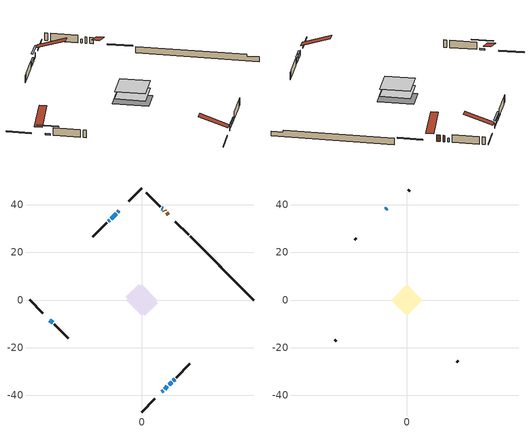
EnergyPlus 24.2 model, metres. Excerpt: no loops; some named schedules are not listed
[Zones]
conditioned space
 floor adiabatic (AdiabaticFloorConstruction): -6.55,0 0,6.55 6.55,0 0,-6.55 z0.79
 floor foundation (Slab1 construction): -6.68,1.29 -1.29,6.68 6.68,-1.29 1.29,-6.68 z-1.34
 wall outside (RimJoist1 construction): 0,-47.02 5.48,-41.54 / -47.02,0 -41.54,-5.48 / 0,47.02 -5.48,41.54 / 19.63,27.38 14.15,32.86 z0.79:1.09
 wall outside (AdiabaticWallConstruction 1): 11.16,35.86 10.39,36.63 / 9.74,37.28 9.37,37.65 z0.79:2.82
 wall outside (AdiabaticWallConstruction): 8.48,-38.54 9,-38.02 / 8.72,38.3 8.44,38.58 z0.79:2.01; -9.56,37.45 -10.12,36.89 / -38.54,-8.48 -37.43,-9.59 z0.79:1.27; -10.78,36.24 -12.83,34.19 / 13.17,-33.84 13.75,-33.27 z0.79:1.65; -13.48,33.53 -14.02,32.99 z0.79:1.58; 9.65,-37.37 10.8,-36.22 z0.79:2.29; 11.46,-35.56 12.52,-34.5 z0.79:2.24
 wall outside (Wall1 construction): 14.41,-32.61 20.23,-26.79 / -36.77,-10.25 -30.95,-16.07 / -14.68,32.34 -20.5,26.51 / 7.78,39.23 1.96,45.06 z0.79:3.23
 wall foundation (FoundationWall1 construction): 20.29,26.73,-1.34 20.29,26.73,0.79 44.34,2.67,0.79 44.34,2.67,0.21 47.02,0,0.21 47.02,0,-1.34
 window (WindowConstruction 5): 8.48,-38.54 8.99,-38.02 z0.79:2.01
 window (WindowConstruction 7): -9.57,37.45 -10.12,36.9 z0.79:1.27
 window (WindowConstruction 8): -38.54,-8.48 -37.43,-9.59 z0.79:1.27
 window (WindowConstruction 6): 8.72,38.3 8.44,38.58 z0.79:2.01
 window (WindowConstruction): -10.78,36.24 -12.83,34.19 z0.79:1.65
 window (WindowConstruction 1): -13.48,33.53 -14.02,32.99 z0.79:1.58
 window (WindowConstruction 2): 9.65,-37.37 10.8,-36.22 z0.79:2.29
 window (WindowConstruction 3): 11.46,-35.56 12.52,-34.5 z0.79:2.24
 window (WindowConstruction 4): 13.17,-33.84 13.75,-33.27 z0.79:1.65
 door (Door): 11.16,35.86 10.39,36.63 z0.79:2.82
 door (Door 1): 9.73,37.28 9.37,37.64 z0.79:2.82
 ceiling adiabatic (AdiabaticFloorConstruction): 0,-6.55 6.55,0 0,6.55 -6.55,0 z0.79
attic - vented
 floor to conditioned space (Floor1 construction Reversed): -6.56,0 0,6.56 6.56,0 0,-6.56 z3.23
 wall outside (AdiabaticWallConstruction): -8.48,38.54 -8.91,38.11 z0.79:2.01
 wall outside (Wall2 construction): 20.89,-26.13 21.53,-25.48 / -30.29,-16.73 -29.64,-17.37 / -21.16,25.86 -21.81,25.21 / 1.3,45.71 0.66,46.36 z0.79:3.23
 window (WindowConstruction 9): -8.48,38.54 -8.91,38.11 z0.79:2.01
 roof outside (Roof1 construction): 7.82,-39.2,3.23 1.43,-32.81,6.24 -0.25,-34.5,6.24 6.14,-40.88,3.23; -39.2,-7.82,3.23 -32.81,-1.43,6.24 -34.5,0.25,6.24 -40.88,-6.14,3.23; -7.82,39.2,3.23 -1.43,32.81,6.24 0.25,34.5,6.24 -6.14,40.88,3.23; 11.82,35.2,3.23 5.43,28.82,6.24 7.11,27.13,6.24 13.5,33.52,3.23
shading: -11.99,35.03 -7.7,39.32 -7.99,39.61 -12.28,35.32 z3.91; -35.56,-11.46 -40.41,-6.61 -40.7,-6.9 -35.85,-11.75 z3.91; -12.97,34.05 -10.64,36.38 -10.93,36.67 -13.26,34.34 z1.85; -14.17,32.85 -13.34,33.67 -13.63,33.97 -14.46,33.14 z1.78; 10.94,-36.08 9.51,-37.51 9.8,-37.8 11.23,-36.37 z2.49; 12.66,-34.36 11.31,-35.7 11.61,-35.99 12.95,-34.65 z2.44; 13.89,-33.13 13.03,-33.99 13.32,-34.28 14.18,-33.42 z1.85
[Building]
Building 1: Terrain=Suburbs
[Site:Location]
Quebec Intl AP_QC: Latitude {deg}=46.8; Longitude {deg}=-71.38; Time Zone {hr}=-5; Elevation {m}=74; Keep Site Location Information=Yes
[Site:GroundTemperature:Shallow]
0.0108218, -2.24938, -2.43038, -1.3578, 2.94801, 7.23376, 10.9493, 13.303, 13.5029, 11.5886, 7.96783, 3.81355
[Site:WaterMainsTemperature]
Calculation Method=Schedule; Temperature Schedule=mains temperature schedule
[Material] Roughness=Rough; Thermal Absorptance=0.9
Name | Thickness {m} | Conductivity {W/m-K} | Density {kg/m3} | Specific Heat {J/kg-K} | Solar Absorptance | Visible Absorptance
asphalt or fiberglass shingles | 0.00635 | 0.162714 | 1121.4 | 1465.45 | 0.4 | 0.4
ceiling loosefill ins | 0.0846667 | 0.0480833 | 16.02 | 1046.75 | 0.7 | 0.7
ceiling stud and cavity | 0.1397 | 0.0911922 | 65.682 | 1177.47 | 0.7 | 0.7
concrete 4.0 in. | 0.1016 | 1.803125 | 2242.8 | 837.4 | 0.7 | 0.7
concrete 8.0 in. | 0.2032 | 1.803125 | 2242.8 | 837.4 | 0.7 | 0.7
door material | 0.04445 | 0.0451087 | 512.64 | 1214.23 | 0.7 | 0.7
door material 1 | 0.04445 | 0.188738 | 512.64 | 1214.23 | 0.7 | 0.7
exterior vertical ins | 0.0268992 | 0.029427 | 32.04 | 1214.23 | 0.7 | 0.7
floor covering | 0.0127 | 0.0433444 | 54.468 | 1339.84 | 0.6 | 0.6
floor rigid ins; wall rigid ins | 0.512978 | 0.029427 | 32.04 | 1214.23 | 0.7 | 0.7
floor stud and cavity | 0.1397 | 1.75129 | 37.0049 | 1207.88 | 0.7 | 0.7
furniture material conditioned space 1 | 0.1524 | 0.115458 | 640.8 | 1214.23 | 0.6 | 0.6
gypsum board | 0.0127 | 0.160291 | 801 | 837.4 | 0.6 | 0.6
gypsum board 1 | 0.0127 | 0.160291 | 801 | 837.4 | 0.7 | 0.7
osb sheathing 0.5 in. | 0.0127 | 0.115458 | 512.64 | 1214.23 | 0.7 | 0.7
osb sheathing 0.75 in. | 0.01905 | 0.115458 | 512.64 | 1214.23 | 0.7 | 0.7
osb sheathing 2.0 in. | 0.0508 | 0.115458 | 512.64 | 1214.23 | 0.7 | 0.7
rim joist rigid ins | 0.051816 | 0.029427 | 32.04 | 1214.23 | 0.7 | 0.7
rim joist stud and cavity | 0.0508 | 0.0477191 | 125.044 | 1163.47 | 0.6 | 0.6
wall stud and cavity | 0.1397 | 0.0739406 | 139.0536 | 1170.24 | 0.7 | 0.7
wall stud and cavity 1 | 0.0889 | 6.1454 | 50.32683 | 1063.81 | 0.6 | 0.6
wall stud and cavity 2 | 0.0889 | 0.380278 | 52.3479 | 1209.89 | 0.7 | 0.7
wall stud and cavity 3 | 0.0889 | 0.391764 | 83.0341 | 1211.67 | 0.7 | 0.7
wood siding | 0.0254 | 0.102417 | 544.68 | 1172.36 | 0.4 | 0.4
wood siding 1 | 0.00254 | 0.102417 | 544.68 | 1172.36 | 0.4 | 0.4
wood siding 2; wood siding 3; wood siding 4 | 0.0254 | 0.102417 | 544.68 | 1172.36 | 0.7 | 0.7
[WindowMaterial:SimpleGlazingSystem]
Name | U-Factor {W/m2-K} | Solar Heat Gain Coefficient
WindowMaterial | 2.96732 | 0.55
WindowMaterial 1 | 2.986628 | 0.52
WindowMaterial 2 | 2.91168 | 0.63
WindowMaterial 3 | 2.91679 | 0.63
WindowMaterial 4 | 2.97698 | 0.54
WindowMaterial 5 | 2.97357 | 0.62
WindowMaterial 6 | 3.04568 | 0.44
WindowMaterial 7 | 3.05704 | 0.41
WindowMaterial 8 | 3.02183 | 0.49
[Construction]
AdiabaticFloorConstruction: floor stud and cavity, floor rigid ins, osb sheathing 0.75 in., floor covering
AdiabaticWallConstruction: wood siding 3, wall rigid ins, wall stud and cavity 2, gypsum board
AdiabaticWallConstruction 1: wood siding 4, wall rigid ins, wall stud and cavity 2, gypsum board
Door: door material
Door 1: door material 1
Floor1 construction Reversed: gypsum board, ceiling stud and cavity, ceiling loosefill ins
FoundationWall1 construction: concrete 8.0 in., gypsum board 1
furniture construction conditioned space 1: furniture material conditioned space 1
PartitionWallConstruction: gypsum board, wall stud and cavity 3, gypsum board
RimJoist1 construction: wood siding 2, rim joist rigid ins, osb sheathing 2.0 in., rim joist stud and cavity
Roof1 construction: asphalt or fiberglass shingles
Slab1 construction: concrete 4.0 in.
Wall1 construction: wood siding, osb sheathing 0.5 in., wall stud and cavity, gypsum board
Wall2 construction: wood siding 1, wall stud and cavity 1
WindowConstruction: WindowMaterial
WindowConstruction 1: WindowMaterial 1
WindowConstruction 2: WindowMaterial 2
WindowConstruction 3: WindowMaterial 3
WindowConstruction 4: WindowMaterial 4
WindowConstruction 5: WindowMaterial 5
WindowConstruction 6: WindowMaterial 6
WindowConstruction 7; WindowConstruction 8: WindowMaterial 7
WindowConstruction 9: WindowMaterial 8
[Zone] Multiplier=1; Part of Total Floor Area=Yes
Name | Volume {m3}
attic - vented | 41.9896
conditioned space | 414.6
[Space]
Name | Zone | Volume {m3}
attic - vented 1 | attic - vented | 41.9896
conditioned space 1 | conditioned space | 414.6
[ZoneInfiltration:EffectiveLeakageArea]
infil attic - vented 1: Zone or Space=attic - vented 1; Schedule=Always On Discrete; Effective Air Leakage Area {cm2}=3173.17; Stack Coefficient=0.000378953; Wind Coefficient=1.31526e-05
[ZoneMixing]
whole house fan mix: Zone or Space=attic - vented; Schedule=Always On Continuous; Design Flow Rate Calculation Method=Flow/Zone; Design Flow Rate {m3/s}=0; Source Zone or Space=conditioned space
[SurfaceProperty:ExposedFoundationPerimeter]
Slab1: Exposed Perimeter Calculation Method=TotalExposedPerimeter; Total Exposed Perimeter {m}=37.796
[InternalMass] Zone or ZoneList=conditioned space; Space or SpaceList=conditioned space 1
Name | Construction | Surface Area {m2}
furniture mass conditioned space 1 | furniture construction conditioned space 1 | 68.736
partition wall mass | PartitionWallConstruction | 171.84
[Lights]
interior lighting: Zone or ZoneList or Space or SpaceList=conditioned space 1; Schedule=interior lighting schedule; Design Level Calculation Method=LightingLevel; Lighting Level {W}=343.2; Return Air Fraction=0; Fraction Radiant=0.6; Fraction Visible=0.2; Fraction Replaceable=1
[People]
occupants: Zone or ZoneList or Space or SpaceList=conditioned space 1; Number of People Schedule=occupants schedule; Number of People Calculation Method=People; Number of People=3; Fraction Radiant=0.314171; Sensible Heat Fraction=0.56303; Activity Level Schedule=occupants activity schedule; Carbon Dioxide Generation Rate {m3/s-W}=0; Enable ASHRAE 55 Comfort Warnings=No; Mean Radiant Temperature Calculation Type=EnclosureAveraged
[ElectricEquipment] Zone or ZoneList or Space or SpaceList=conditioned space 1; Design Level Calculation Method=EquipmentLevel
Name | Schedule | Design Level {W} | Fraction Latent | Fraction Radiant | Fraction Lost
clothes dryer | clothes dryer schedule | 140.772 | 0.015 | 0.081 | 0.85
clothes washer | clothes washer schedule | 32.1985 | 0.03 | 0.162 | 0.7
cooking range | cooking range schedule | 215.147 | 0.08 | 0.432 | 0.2
dishwasher | dishwasher schedule | 66.8632 | 0.3 | 0.18 | 0.4
fridge | fridge schedule | 72.9452 | 0 | 0.6 | 0
mech vent house fan | mech vent house fan schedule | 14.1667 | 0 | 0 | 1
mech vent house fan cfis | mech vent house fan cfis schedule | 0 | 0 | 0 | 0
mech vent range fan 0 | mech vent range fan 0 schedule | 57 | 0 | 0 | 1
misc plug loads | misc plug loads schedule | 494.7 | 0.045 | 0.513 | 0.1
whole house fan | Always On Discrete | 0 | 0 | 0 | 1
[OtherEquipment] Zone or ZoneList or Space or SpaceList=conditioned space 1; Design Level Calculation Method=EquipmentLevel
Name | Fuel Type | Schedule | Design Level {W} | Fraction Latent | Fraction Radiant | Fraction Lost
clothes dryer 1 | Electricity | clothes dryer schedule | 0 | 0.015 | 0.081 | 0.85
cooking range 1 | Electricity | cooking range schedule | 0 | 0.08 | 0.432 | 0.2
general water use latent | None | general water use schedule | 62.594 | 1 | 0 | 0
general water use sensible | None | general water use schedule | -61.6891 | 0 | 0.6 | 0
mech vent house fan latent load | None | Always On Discrete | 0 | 1 | 0 | 0
mech vent house fan sensible load | None | Always On Discrete | 0 | 0 | 0 | 0
water heater energy adjustment1 | Electricity | Always On Discrete | 0.01 | 0 | 0 | 1
[ZoneInfiltration:DesignFlowRate] Zone or ZoneList or Space or SpaceList=conditioned space 1; Schedule=Always On Discrete; Design Flow Rate Calculation Method=Flow/Zone; Design Flow Rate {m3/s}=0
infil flow; natural vent flow; whole house fan flow
[Foundation:Kiva]
Foundation Kiva 1: Initial Indoor Air Temperature {C}=18; Wall Height Above Grade {m}=0.790011; Wall Depth Below Slab {m}=0.2032; Custom Block Material Name 1=exterior vertical ins; Custom Block Depth 1 {m}=2.13; Custom Block X Position 1 {m}=0.2159; Custom Block Z Position 1 {m}=0
[Foundation:Kiva:Settings]
Soil Conductivity {W/m-K}=0.849921; Soil Density {kg/m3}=1842.3; Soil Specific Heat {J/kg-K}=418.7; Ground Solar Absorptivity=0.9; Ground Thermal Absorptivity=0.9; Ground Surface Roughness {m}=0.03; Far-Field Width {m}=40; Deep-Ground Boundary Condition=ZeroFlux; Deep-Ground Depth {m}=40; Minimum Cell Dimension {m}=0.2; Maximum Cell Growth Coefficient=3; Simulation Timestep=Timestep
[Exterior:Lights]
exterior lighting: Schedule=exterior lighting schedule; Design Level {W}=75.6
[Schedule:Constant]
Name | Hourly Value
Always On Continuous; mech vent house fan schedule; mech vent house fan cfis schedule; Always On Discrete | 1
occupants activity schedule | 117.228
fridge schedule | 0
[Schedule:Day:Interval]
interior lighting schedule day: No, 01:00, 0.108182, 04:00, 0.0901515, 05:00, 0.0991667, 06:00, 0.162273, 07:00, 0.270455, 08:00, 0.342576, 10:00, 0.369621, 11:00, 0.351591, 12:00, 0.333561, 13:00, 0.324545, 14:00, 0.31553, 15:00, 0.333561, 16:00, 0.369621, 17:00, 0.450758, 18:00, 0.585985, 19:00, 0.775303, 20:00, 0.955606, 21:00, 0.991667, 22:00, 0.712197, 23:00, 0.360606, 24:00, 0.162273
interior lighting schedule day 1: No, 01:00, 0.100909, 04:00, 0.0840909, 05:00, 0.0925, 06:00, 0.151364, 07:00, 0.252273, 08:00, 0.319545, 10:00, 0.344773, 11:00, 0.327955, 12:00, 0.311136, 13:00, 0.302727, 14:00, 0.294318, 15:00, 0.311136, 16:00, 0.344773, 17:00, 0.420455, 18:00, 0.546591, 19:00, 0.723182, 20:00, 0.891364, 21:00, 0.925, 22:00, 0.664318, 23:00, 0.336364, 24:00, 0.151364
interior lighting schedule default day: No, 24:00, 0
[Schedule:Week:Daily]
interior lighting schedule Week Rule - Jan1-Jan27: interior lighting schedule day, interior lighting schedule day, interior lighting schedule day, interior lighting schedule day, interior lighting schedule day, interior lighting schedule day, interior lighting schedule day, interior lighting schedule default day, interior lighting schedule default day, interior lighting schedule default day, interior lighting schedule default day, interior lighting schedule default day
interior lighting schedule Week Rule - Jan28-Feb3: interior lighting schedule day, interior lighting schedule day, interior lighting schedule day, interior lighting schedule day, interior lighting schedule day 1, interior lighting schedule day 1, interior lighting schedule day 1, interior lighting schedule default day, interior lighting schedule default day, interior lighting schedule default day, interior lighting schedule default day, interior lighting schedule default day
interior lighting schedule Week Rule - Feb4-Feb24: interior lighting schedule day 1, interior lighting schedule day 1, interior lighting schedule day 1, interior lighting schedule day 1, interior lighting schedule day 1, interior lighting schedule day 1, interior lighting schedule day 1, interior lighting schedule default day, interior lighting schedule default day, interior lighting schedule default day, interior lighting schedule default day, interior lighting schedule default day
interior lighting schedule Week Rule - Feb25-Mar3: interior lighting schedule day 1, interior lighting schedule day 1, interior lighting schedule day 1, interior lighting schedule day 1, interior lighting schedule day 2, interior lighting schedule day 2, interior lighting schedule day 2, interior lighting schedule default day, interior lighting schedule default day, interior lighting schedule default day, interior lighting schedule default day, interior lighting schedule default day
interior lighting schedule Week Rule - Mar4-Mar31: interior lighting schedule day 2, interior lighting schedule day 2, interior lighting schedule day 2, interior lighting schedule day 2, interior lighting schedule day 2, interior lighting schedule day 2, interior lighting schedule day 2, interior lighting schedule default day, interior lighting schedule default day, interior lighting schedule default day, interior lighting schedule default day, interior lighting schedule default day
interior lighting schedule Week Rule - Apr1-Apr28: interior lighting schedule day 3, interior lighting schedule day 3, interior lighting schedule day 3, interior lighting schedule day 3, interior lighting schedule day 3, interior lighting schedule day 3, interior lighting schedule day 3, interior lighting schedule default day, interior lighting schedule default day, interior lighting schedule default day, interior lighting schedule default day, interior lighting schedule default day
interior lighting schedule Week Rule - Apr29-May5: interior lighting schedule day 3, interior lighting schedule day 3, interior lighting schedule day 4, interior lighting schedule day 4, interior lighting schedule day 4, interior lighting schedule day 4, interior lighting schedule day 4, interior lighting schedule default day, interior lighting schedule default day, interior lighting schedule default day, interior lighting schedule default day, interior lighting schedule default day
interior lighting schedule Week Rule - May6-May26: interior lighting schedule day 4, interior lighting schedule day 4, interior lighting schedule day 4, interior lighting schedule day 4, interior lighting schedule day 4, interior lighting schedule day 4, interior lighting schedule day 4, interior lighting schedule default day, interior lighting schedule default day, interior lighting schedule default day, interior lighting schedule default day, interior lighting schedule default day
interior lighting schedule Week Rule - May27-Jun2: interior lighting schedule day 4, interior lighting schedule day 4, interior lighting schedule day 4, interior lighting schedule day 4, interior lighting schedule day 4, interior lighting schedule day 5, interior lighting schedule day 5, interior lighting schedule default day, interior lighting schedule default day, interior lighting schedule default day, interior lighting schedule default day, interior lighting schedule default day
interior lighting schedule Week Rule - Jun3-Jun30: interior lighting schedule day 5, interior lighting schedule day 5, interior lighting schedule day 5, interior lighting schedule day 5, interior lighting schedule day 5, interior lighting schedule day 5, interior lighting schedule day 5, interior lighting schedule default day, interior lighting schedule default day, interior lighting schedule default day, interior lighting schedule default day, interior lighting schedule default day
interior lighting schedule Week Rule - Jul1-Jul28: interior lighting schedule day 6, interior lighting schedule day 6, interior lighting schedule day 6, interior lighting schedule day 6, interior lighting schedule day 6, interior lighting schedule day 6, interior lighting schedule day 6, interior lighting schedule default day, interior lighting schedule default day, interior lighting schedule default day, interior lighting schedule default day, interior lighting schedule default day
interior lighting schedule Week Rule - Jul29-Aug4: interior lighting schedule day 6, interior lighting schedule day 6, interior lighting schedule day 6, interior lighting schedule day 7, interior lighting schedule day 7, interior lighting schedule day 7, interior lighting schedule day 7, interior lighting schedule default day, interior lighting schedule default day, interior lighting schedule default day, interior lighting schedule default day, interior lighting schedule default day
interior lighting schedule Week Rule - Aug5-Aug25: interior lighting schedule day 7, interior lighting schedule day 7, interior lighting schedule day 7, interior lighting schedule day 7, interior lighting schedule day 7, interior lighting schedule day 7, interior lighting schedule day 7, interior lighting schedule default day, interior lighting schedule default day, interior lighting schedule default day, interior lighting schedule default day, interior lighting schedule default day
interior lighting schedule Week Rule - Aug26-Sep1: interior lighting schedule day 7, interior lighting schedule day 7, interior lighting schedule day 7, interior lighting schedule day 7, interior lighting schedule day 7, interior lighting schedule day 7, interior lighting schedule day 8, interior lighting schedule default day, interior lighting schedule default day, interior lighting schedule default day, interior lighting schedule default day, interior lighting schedule default day
interior lighting schedule Week Rule - Sep2-Sep29: interior lighting schedule day 8, interior lighting schedule day 8, interior lighting schedule day 8, interior lighting schedule day 8, interior lighting schedule day 8, interior lighting schedule day 8, interior lighting schedule day 8, interior lighting schedule default day, interior lighting schedule default day, interior lighting schedule default day, interior lighting schedule default day, interior lighting schedule default day
interior lighting schedule Week Rule - Sep30-Oct6: interior lighting schedule day 8, interior lighting schedule day 9, interior lighting schedule day 9, interior lighting schedule day 9, interior lighting schedule day 9, interior lighting schedule day 9, interior lighting schedule day 9, interior lighting schedule default day, interior lighting schedule default day, interior lighting schedule default day, interior lighting schedule default day, interior lighting schedule default day
interior lighting schedule Week Rule - Oct7-Oct27: interior lighting schedule day 9, interior lighting schedule day 9, interior lighting schedule day 9, interior lighting schedule day 9, interior lighting schedule day 9, interior lighting schedule day 9, interior lighting schedule day 9, interior lighting schedule default day, interior lighting schedule default day, interior lighting schedule default day, interior lighting schedule default day, interior lighting schedule default day
interior lighting schedule Week Rule - Oct28-Nov3: interior lighting schedule day 9, interior lighting schedule day 9, interior lighting schedule day 9, interior lighting schedule day 9, interior lighting schedule day 10, interior lighting schedule day 10, interior lighting schedule day 10, interior lighting schedule default day, interior lighting schedule default day, interior lighting schedule default day, interior lighting schedule default day, interior lighting schedule default day
interior lighting schedule Week Rule - Nov4-Nov24: interior lighting schedule day 10, interior lighting schedule day 10, interior lighting schedule day 10, interior lighting schedule day 10, interior lighting schedule day 10, interior lighting schedule day 10, interior lighting schedule day 10, interior lighting schedule default day, interior lighting schedule default day, interior lighting schedule default day, interior lighting schedule default day, interior lighting schedule default day
interior lighting schedule Week Rule - Nov25-Dec1: interior lighting schedule day 10, interior lighting schedule day 10, interior lighting schedule day 10, interior lighting schedule day 10, interior lighting schedule day 10, interior lighting schedule day 10, interior lighting schedule day 11, interior lighting schedule default day, interior lighting schedule default day, interior lighting schedule default day, interior lighting schedule default day, interior lighting schedule default day
interior lighting schedule Week Rule - Dec2-Dec31: interior lighting schedule day 11, interior lighting schedule day 11, interior lighting schedule day 11, interior lighting schedule day 11, interior lighting schedule day 11, interior lighting schedule day 11, interior lighting schedule day 11, interior lighting schedule default day, interior lighting schedule default day, interior lighting schedule default day, interior lighting schedule default day, interior lighting schedule default day
occupants schedule Week Rule - Jan1-Dec31: occupants schedule day, occupants schedule day, occupants schedule day, occupants schedule day, occupants schedule day, occupants schedule day, occupants schedule day, occupants schedule default day, occupants schedule default day, occupants schedule default day, occupants schedule default day, occupants schedule default day
clothes dryer schedule Week Rule - Jan1-Dec31: clothes dryer schedule day, clothes dryer schedule day, clothes dryer schedule day, clothes dryer schedule day, clothes dryer schedule day, clothes dryer schedule day, clothes dryer schedule day, clothes dryer schedule default day, clothes dryer schedule default day, clothes dryer schedule default day, clothes dryer schedule default day, clothes dryer schedule default day
clothes washer schedule Week Rule - Jan1-Dec31: clothes washer schedule day, clothes washer schedule day, clothes washer schedule day, clothes washer schedule day, clothes washer schedule day, clothes washer schedule day, clothes washer schedule day, clothes washer schedule default day, clothes washer schedule default day, clothes washer schedule default day, clothes washer schedule default day, clothes washer schedule default day
cooking range schedule Week Rule - Jan1-Dec31: cooking range schedule day, cooking range schedule day, cooking range schedule day, cooking range schedule day, cooking range schedule day, cooking range schedule day, cooking range schedule day, cooking range schedule default day, cooking range schedule default day, cooking range schedule default day, cooking range schedule default day, cooking range schedule default day
dishwasher schedule Week Rule - Jan1-Dec31: dishwasher schedule day, dishwasher schedule day, dishwasher schedule day, dishwasher schedule day, dishwasher schedule day, dishwasher schedule day, dishwasher schedule day, dishwasher schedule default day, dishwasher schedule default day, dishwasher schedule default day, dishwasher schedule default day, dishwasher schedule default day
mech vent range fan 0 schedule Week Rule - Jan1-Dec31: mech vent range fan 0 schedule day, mech vent range fan 0 schedule day, mech vent range fan 0 schedule day, mech vent range fan 0 schedule day, mech vent range fan 0 schedule day, mech vent range fan 0 schedule day, mech vent range fan 0 schedule day, mech vent range fan 0 schedule default day, mech vent range fan 0 schedule default day, mech vent range fan 0 schedule default day, mech vent range fan 0 schedule default day, mech vent range fan 0 schedule default day
misc plug loads schedule Week Rule - Jan1-Dec31: misc plug loads schedule day, misc plug loads schedule day, misc plug loads schedule day, misc plug loads schedule day, misc plug loads schedule day, misc plug loads schedule day, misc plug loads schedule day, misc plug loads schedule default day, misc plug loads schedule default day, misc plug loads schedule default day, misc plug loads schedule default day, misc plug loads schedule default day
general water use schedule Week Rule - Jan1-Dec31: general water use schedule day, general water use schedule day, general water use schedule day, general water use schedule day, general water use schedule day, general water use schedule day, general water use schedule day, general water use schedule default day, general water use schedule default day, general water use schedule default day, general water use schedule default day, general water use schedule default day
exterior lighting schedule Week Rule - Jan1-Jan27: exterior lighting schedule day, exterior lighting schedule day, exterior lighting schedule day, exterior lighting schedule day, exterior lighting schedule day, exterior lighting schedule day, exterior lighting schedule day, exterior lighting schedule default day, exterior lighting schedule default day, exterior lighting schedule default day, exterior lighting schedule default day, exterior lighting schedule default day
exterior lighting schedule Week Rule - Jan28-Feb3: exterior lighting schedule day, exterior lighting schedule day, exterior lighting schedule day, exterior lighting schedule day, exterior lighting schedule day 1, exterior lighting schedule day 1, exterior lighting schedule day 1, exterior lighting schedule default day, exterior lighting schedule default day, exterior lighting schedule default day, exterior lighting schedule default day, exterior lighting schedule default day
exterior lighting schedule Week Rule - Feb4-Feb24: exterior lighting schedule day 1, exterior lighting schedule day 1, exterior lighting schedule day 1, exterior lighting schedule day 1, exterior lighting schedule day 1, exterior lighting schedule day 1, exterior lighting schedule day 1, exterior lighting schedule default day, exterior lighting schedule default day, exterior lighting schedule default day, exterior lighting schedule default day, exterior lighting schedule default day
exterior lighting schedule Week Rule - Feb25-Mar3: exterior lighting schedule day 1, exterior lighting schedule day 1, exterior lighting schedule day 1, exterior lighting schedule day 1, exterior lighting schedule day 2, exterior lighting schedule day 2, exterior lighting schedule day 2, exterior lighting schedule default day, exterior lighting schedule default day, exterior lighting schedule default day, exterior lighting schedule default day, exterior lighting schedule default day
exterior lighting schedule Week Rule - Mar4-Mar31: exterior lighting schedule day 2, exterior lighting schedule day 2, exterior lighting schedule day 2, exterior lighting schedule day 2, exterior lighting schedule day 2, exterior lighting schedule day 2, exterior lighting schedule day 2, exterior lighting schedule default day, exterior lighting schedule default day, exterior lighting schedule default day, exterior lighting schedule default day, exterior lighting schedule default day
exterior lighting schedule Week Rule - Apr1-Apr28: exterior lighting schedule day 3, exterior lighting schedule day 3, exterior lighting schedule day 3, exterior lighting schedule day 3, exterior lighting schedule day 3, exterior lighting schedule day 3, exterior lighting schedule day 3, exterior lighting schedule default day, exterior lighting schedule default day, exterior lighting schedule default day, exterior lighting schedule default day, exterior lighting schedule default day
exterior lighting schedule Week Rule - Apr29-May5: exterior lighting schedule day 3, exterior lighting schedule day 3, exterior lighting schedule day 4, exterior lighting schedule day 4, exterior lighting schedule day 4, exterior lighting schedule day 4, exterior lighting schedule day 4, exterior lighting schedule default day, exterior lighting schedule default day, exterior lighting schedule default day, exterior lighting schedule default day, exterior lighting schedule default day
exterior lighting schedule Week Rule - May6-May26: exterior lighting schedule day 4, exterior lighting schedule day 4, exterior lighting schedule day 4, exterior lighting schedule day 4, exterior lighting schedule day 4, exterior lighting schedule day 4, exterior lighting schedule day 4, exterior lighting schedule default day, exterior lighting schedule default day, exterior lighting schedule default day, exterior lighting schedule default day, exterior lighting schedule default day
exterior lighting schedule Week Rule - May27-Jun2: exterior lighting schedule day 4, exterior lighting schedule day 4, exterior lighting schedule day 4, exterior lighting schedule day 4, exterior lighting schedule day 4, exterior lighting schedule day 5, exterior lighting schedule day 5, exterior lighting schedule default day, exterior lighting schedule default day, exterior lighting schedule default day, exterior lighting schedule default day, exterior lighting schedule default day
exterior lighting schedule Week Rule - Jun3-Jun30: exterior lighting schedule day 5, exterior lighting schedule day 5, exterior lighting schedule day 5, exterior lighting schedule day 5, exterior lighting schedule day 5, exterior lighting schedule day 5, exterior lighting schedule day 5, exterior lighting schedule default day, exterior lighting schedule default day, exterior lighting schedule default day, exterior lighting schedule default day, exterior lighting schedule default day
exterior lighting schedule Week Rule - Jul1-Jul28: exterior lighting schedule day 6, exterior lighting schedule day 6, exterior lighting schedule day 6, exterior lighting schedule day 6, exterior lighting schedule day 6, exterior lighting schedule day 6, exterior lighting schedule day 6, exterior lighting schedule default day, exterior lighting schedule default day, exterior lighting schedule default day, exterior lighting schedule default day, exterior lighting schedule default day
exterior lighting schedule Week Rule - Jul29-Aug4: exterior lighting schedule day 6, exterior lighting schedule day 6, exterior lighting schedule day 6, exterior lighting schedule day 7, exterior lighting schedule day 7, exterior lighting schedule day 7, exterior lighting schedule day 7, exterior lighting schedule default day, exterior lighting schedule default day, exterior lighting schedule default day, exterior lighting schedule default day, exterior lighting schedule default day
exterior lighting schedule Week Rule - Aug5-Aug25: exterior lighting schedule day 7, exterior lighting schedule day 7, exterior lighting schedule day 7, exterior lighting schedule day 7, exterior lighting schedule day 7, exterior lighting schedule day 7, exterior lighting schedule day 7, exterior lighting schedule default day, exterior lighting schedule default day, exterior lighting schedule default day, exterior lighting schedule default day, exterior lighting schedule default day
exterior lighting schedule Week Rule - Aug26-Sep1: exterior lighting schedule day 7, exterior lighting schedule day 7, exterior lighting schedule day 7, exterior lighting schedule day 7, exterior lighting schedule day 7, exterior lighting schedule day 7, exterior lighting schedule day 8, exterior lighting schedule default day, exterior lighting schedule default day, exterior lighting schedule default day, exterior lighting schedule default day, exterior lighting schedule default day
exterior lighting schedule Week Rule - Sep2-Sep29: exterior lighting schedule day 8, exterior lighting schedule day 8, exterior lighting schedule day 8, exterior lighting schedule day 8, exterior lighting schedule day 8, exterior lighting schedule day 8, exterior lighting schedule day 8, exterior lighting schedule default day, exterior lighting schedule default day, exterior lighting schedule default day, exterior lighting schedule default day, exterior lighting schedule default day
exterior lighting schedule Week Rule - Sep30-Oct6: exterior lighting schedule day 8, exterior lighting schedule day 9, exterior lighting schedule day 9, exterior lighting schedule day 9, exterior lighting schedule day 9, exterior lighting schedule day 9, exterior lighting schedule day 9, exterior lighting schedule default day, exterior lighting schedule default day, exterior lighting schedule default day, exterior lighting schedule default day, exterior lighting schedule default day
exterior lighting schedule Week Rule - Oct7-Oct27: exterior lighting schedule day 9, exterior lighting schedule day 9, exterior lighting schedule day 9, exterior lighting schedule day 9, exterior lighting schedule day 9, exterior lighting schedule day 9, exterior lighting schedule day 9, exterior lighting schedule default day, exterior lighting schedule default day, exterior lighting schedule default day, exterior lighting schedule default day, exterior lighting schedule default day
exterior lighting schedule Week Rule - Oct28-Nov3: exterior lighting schedule day 9, exterior lighting schedule day 9, exterior lighting schedule day 9, exterior lighting schedule day 9, exterior lighting schedule day 10, exterior lighting schedule day 10, exterior lighting schedule day 10, exterior lighting schedule default day, exterior lighting schedule default day, exterior lighting schedule default day, exterior lighting schedule default day, exterior lighting schedule default day
exterior lighting schedule Week Rule - Nov4-Nov24: exterior lighting schedule day 10, exterior lighting schedule day 10, exterior lighting schedule day 10, exterior lighting schedule day 10, exterior lighting schedule day 10, exterior lighting schedule day 10, exterior lighting schedule day 10, exterior lighting schedule default day, exterior lighting schedule default day, exterior lighting schedule default day, exterior lighting schedule default day, exterior lighting schedule default day
exterior lighting schedule Week Rule - Nov25-Dec1: exterior lighting schedule day 10, exterior lighting schedule day 10, exterior lighting schedule day 10, exterior lighting schedule day 10, exterior lighting schedule day 10, exterior lighting schedule day 10, exterior lighting schedule day 11, exterior lighting schedule default day, exterior lighting schedule default day, exterior lighting schedule default day, exterior lighting schedule default day, exterior lighting schedule default day
exterior lighting schedule Week Rule - Dec2-Dec31: exterior lighting schedule day 11, exterior lighting schedule day 11, exterior lighting schedule day 11, exterior lighting schedule day 11, exterior lighting schedule day 11, exterior lighting schedule day 11, exterior lighting schedule day 11, exterior lighting schedule default day, exterior lighting schedule default day, exterior lighting schedule default day, exterior lighting schedule default day, exterior lighting schedule default day
[Schedule:Year]
interior lighting schedule: interior lighting schedule Week Rule - Jan1-Jan27, 1, 1, 1, 27, interior lighting schedule Week Rule - Jan28-Feb3, 1, 28, 2, 3, interior lighting schedule Week Rule - Feb4-Feb24, 2, 4, 2, 24, interior lighting schedule Week Rule - Feb25-Mar3, 2, 25, 3, 3, interior lighting schedule Week Rule - Mar4-Mar31, 3, 4, 3, 31, interior lighting schedule Week Rule - Apr1-Apr28, 4, 1, 4, 28, interior lighting schedule Week Rule - Apr29-May5, 4, 29, 5, 5, interior lighting schedule Week Rule - May6-May26, 5, 6, 5, 26, interior lighting schedule Week Rule - May27-Jun2, 5, 27, 6, 2, interior lighting schedule Week Rule - Jun3-Jun30, 6, 3, 6, 30, interior lighting schedule Week Rule - Jul1-Jul28, 7, 1, 7, 28, interior lighting schedule Week Rule - Jul29-Aug4, 7, 29, 8, 4, interior lighting schedule Week Rule - Aug5-Aug25, 8, 5, 8, 25, interior lighting schedule Week Rule - Aug26-Sep1, 8, 26, 9, 1, interior lighting schedule Week Rule - Sep2-Sep29, 9, 2, 9, 29, interior lighting schedule Week Rule - Sep30-Oct6, 9, 30, 10, 6, interior lighting schedule Week Rule - Oct7-Oct27, 10, 7, 10, 27, interior lighting schedule Week Rule - Oct28-Nov3, 10, 28, 11, 3, interior lighting schedule Week Rule - Nov4-Nov24, 11, 4, 11, 24, interior lighting schedule Week Rule - Nov25-Dec1, 11, 25, 12, 1, interior lighting schedule Week Rule - Dec2-Dec31, 12, 2, 12, 31
occupants schedule: occupants schedule Week Rule - Jan1-Dec31, 1, 1, 12, 31
clothes dryer schedule: clothes dryer schedule Week Rule - Jan1-Dec31, 1, 1, 12, 31
clothes washer schedule: clothes washer schedule Week Rule - Jan1-Dec31, 1, 1, 12, 31
cooking range schedule: cooking range schedule Week Rule - Jan1-Dec31, 1, 1, 12, 31
dishwasher schedule: dishwasher schedule Week Rule - Jan1-Dec31, 1, 1, 12, 31
mech vent range fan 0 schedule: mech vent range fan 0 schedule Week Rule - Jan1-Dec31, 1, 1, 12, 31
misc plug loads schedule: misc plug loads schedule Week Rule - Jan1-Dec31, 1, 1, 12, 31
general water use schedule: general water use schedule Week Rule - Jan1-Dec31, 1, 1, 12, 31
exterior lighting schedule: exterior lighting schedule Week Rule - Jan1-Jan27, 1, 1, 1, 27, exterior lighting schedule Week Rule - Jan28-Feb3, 1, 28, 2, 3, exterior lighting schedule Week Rule - Feb4-Feb24, 2, 4, 2, 24, exterior lighting schedule Week Rule - Feb25-Mar3, 2, 25, 3, 3, exterior lighting schedule Week Rule - Mar4-Mar31, 3, 4, 3, 31, exterior lighting schedule Week Rule - Apr1-Apr28, 4, 1, 4, 28, exterior lighting schedule Week Rule - Apr29-May5, 4, 29, 5, 5, exterior lighting schedule Week Rule - May6-May26, 5, 6, 5, 26, exterior lighting schedule Week Rule - May27-Jun2, 5, 27, 6, 2, exterior lighting schedule Week Rule - Jun3-Jun30, 6, 3, 6, 30, exterior lighting schedule Week Rule - Jul1-Jul28, 7, 1, 7, 28, exterior lighting schedule Week Rule - Jul29-Aug4, 7, 29, 8, 4, exterior lighting schedule Week Rule - Aug5-Aug25, 8, 5, 8, 25, exterior lighting schedule Week Rule - Aug26-Sep1, 8, 26, 9, 1, exterior lighting schedule Week Rule - Sep2-Sep29, 9, 2, 9, 29, exterior lighting schedule Week Rule - Sep30-Oct6, 9, 30, 10, 6, exterior lighting schedule Week Rule - Oct7-Oct27, 10, 7, 10, 27, exterior lighting schedule Week Rule - Oct28-Nov3, 10, 28, 11, 3, exterior lighting schedule Week Rule - Nov4-Nov24, 11, 4, 11, 24, exterior lighting schedule Week Rule - Nov25-Dec1, 11, 25, 12, 1, exterior lighting schedule Week Rule - Dec2-Dec31, 12, 2, 12, 31
[Schedule:Compact]
mains temperature schedule: Through: 01/01, For: AllDays, Until: 24:00, 5.175, Through: 01/02, For: AllDays, Until: 24:00, 5.10167, Through: 01/03, For: AllDays, Until: 24:00, 5.02889, Through: 01/04, For: AllDays, Until: 24:00, 4.95778, Through: 01/05, For: AllDays, Until: 24:00, 4.88778, Through: 01/06, For: AllDays, Until: 24:00, 4.81833, Through: 01/07, For: AllDays, Until: 24:00, 4.75056, Through: 01/08, For: AllDays, Until: 24:00, 4.68389, Through: 01/09, For: AllDays, Until: 24:00, 4.61833, Through: 01/10, For: AllDays, Until: 24:00, 4.55389, Through: 01/11, For: AllDays, Until: 24:00, 4.49056, Through: 01/12, For: AllDays, Until: 24:00, 4.42889, Through: 01/13, For: AllDays, Until: 24:00, 4.36778, Through: 01/14, For: AllDays, Until: 24:00, 4.30889, Through: 01/15, For: AllDays, Until: 24:00, 4.25056, Through: 01/16, For: AllDays, Until: 24:00, 4.19389, Through: 01/17, For: AllDays, Until: 24:00, 4.13833, Through: 01/18, For: AllDays, Until: 24:00, 4.08444, Through: 01/19, For: AllDays, Until: 24:00, 4.03167, Through: 01/20, For: AllDays, Until: 24:00, 3.98056, Through: 01/21, For: AllDays, Until: 24:00, 3.93056, Through: 01/22, For: AllDays, Until: 24:00, 3.88222, Through: 01/23, For: AllDays, Until: 24:00, 3.835, Through: 01/24, For: AllDays, Until: 24:00, 3.78944, Through: 01/25, For: AllDays, Until: 24:00, 3.74556, Through: 01/26, For: AllDays, Until: 24:00, 3.70278, Through: 01/27, For: AllDays, Until: 24:00, 3.66167, Through: 01/28, For: AllDays, Until: 24:00, 3.62167, Through: 01/29, For: AllDays, Until: 24:00, 3.58389, Through: 01/30, For: AllDays, Until: 24:00, 3.54722, Through: 01/31, For: AllDays, Until: 24:00, 3.51167, Through: 02/01, For: AllDays, Until: 24:00, 3.47833, Through: 02/02, For: AllDays, Until: 24:00, 3.44611, Through: 02/03, For: AllDays, Until: 24:00, 3.41556, Through: 02/04, For: AllDays, Until: 24:00, 3.38667, Through: 02/05, For: AllDays, Until: 24:00, 3.35944, Through: 02/06, For: AllDays, Until: 24:00, 3.33389, Through: 02/07, For: AllDays, Until: 24:00, 3.30944, Through: 02/08, For: AllDays, Until: 24:00, 3.28667, Through: 02/09, For: AllDays, Until: 24:00, 3.26611, Through: 02/10, For: AllDays, Until: 24:00, 3.24667, Through: 02/11, For: AllDays, Until: 24:00, 3.22889, Through: 02/12, For: AllDays, Until: 24:00, 3.21278, Through: 02/13, For: AllDays, Until: 24:00, 3.19833, Through: 02/14, For: AllDays, Until: 24:00, 3.18556, Through: 02/15, For: AllDays, Until: 24:00, 3.17389, Through: 02/16, For: AllDays, Until: 24:00, 3.16444, Through: 02/17, For: AllDays, Until: 24:00, 3.15667, Through: 02/18, For: AllDays, Until: 24:00, 3.15056, Through: 02/19, For: AllDays, Until: 24:00, 3.14556, Through: 02/20, For: AllDays, Until: 24:00, 3.14278, Through: 02/21, For: AllDays, Until: 24:00, 3.14111, Through: 02/22, For: AllDays, Until: 24:00, 3.14167, Through: 02/23, For: AllDays, Until: 24:00, 3.14333, Through: 02/24, For: AllDays, Until: 24:00, 3.14722, Through: 02/25, For: AllDays, Until: 24:00, 3.15222, Through: 02/26, For: AllDays, Until: 24:00, 3.15944, Through: 02/27, For: AllDays, Until: 24:00, 3.16778, Through: 02/28, For: AllDays, Until: 24:00, 3.17778, Through: 03/01, For: AllDays, Until: 24:00, 3.18944, Through: 03/02, For: AllDays, Until: 24:00, 3.20333, Through: 03/03, For: AllDays, Until: 24:00, 3.21833, Through: 03/04, For: AllDays, Until: 24:00, 3.235, Through: 03/05, For: AllDays, Until: 24:00, 3.25333, Through: 03/06, For: AllDays, Until: 24:00, 3.27333, Through: 03/07, For: AllDays, Until: 24:00, 3.29444, Through: 03/08, For: AllDays, Until: 24:00, 3.31778, Through: 03/09, For: AllDays, Until: 24:00, 3.34222, Through: 03/10, For: AllDays, Until: 24:00, 3.36889, Through: 03/11, For: AllDays, Until: 24:00, 3.39667, Through: 03/12, For: AllDays, Until: 24:00, 3.42611, Through: 03/13, For: AllDays, Until: 24:00, 3.45722, Through: 03/14, For: AllDays, Until: 24:00, 3.49, Through: 03/15, For: AllDays, Until: 24:00, 3.52389, Through: 03/16, For: AllDays, Until: 24:00, 3.55944, Through: 03/17, For: AllDays, Until: 24:00, 3.59667, Through: 03/18, For: AllDays, Until: 24:00, 3.63556, Through: 03/19, For: AllDays, Until: 24:00, 3.67556, Through: 03/20, For: AllDays, Until: 24:00, 3.71722, Through: 03/21, For: AllDays, Until: 24:00, 3.76056, Through: 03/22, For: AllDays, Until: 24:00, 3.80556, Through: 03/23, For: AllDays, Until: 24:00, 3.85111, Through: 03/24, For: AllDays, Until: 24:00, 3.89889, Through: 03/25, For: AllDays, Until: 24:00, 3.94778, Through: 03/26, For: AllDays, Until: 24:00, 3.99833, Through: 03/27, For: AllDays, Until: 24:00, 4.05, Through: 03/28, For: AllDays, Until: 24:00, 4.10333, Through: 03/29, For: AllDays, Until: 24:00, 4.15778, Through: 03/30, For: AllDays, Until: 24:00, 4.21333, Through: 03/31, For: AllDays, Until: 24:00, 4.27056, Through: 04/01, For: AllDays, Until: 24:00, 4.32944, Through: 04/02, For: AllDays, Until: 24:00, 4.38889, Through: 04/03, For: AllDays, Until: 24:00, 4.45, Through: 04/04, For: AllDays, Until: 24:00, 4.51222, Through: 04/05, For: AllDays, Until: 24:00, 4.57611, Through: 04/06, For: AllDays, Until: 24:00, 4.64056, Through: 04/07, For: AllDays, Until: 24:00, 4.70667, Through: 04/08, For: AllDays, Until: 24:00, 4.77389, Through: 04/09, For: AllDays, Until: 24:00, 4.84222, Through: 04/10, For: AllDays, Until: 24:00, 4.91167, Through: 04/11, For: AllDays, Until: 24:00, 4.98278, Through: 04/12, For: AllDays, Until: 24:00, 5.05444, Through: 04/13, For: AllDays, Until: 24:00, 5.12722, Through: 04/14, For: AllDays, Until: 24:00, 5.20111, Through: 04/15, For: AllDays, Until: 24:00, 5.27611, Through: 04/16, For: AllDays, Until: 24:00, 5.35167, Through: 04/17, For: AllDays, Until: 24:00, 5.42889, Through: 04/18, For: AllDays, Until: 24:00, 5.50667, Through: 04/19, For: AllDays, Until: 24:00, 5.58556, Through: 04/20, For: AllDays, Until: 24:00, 5.665, Through: 04/21, For: AllDays, Until: 24:00, 5.74611, Through: 04/22, For: AllDays, Until: 24:00, 5.82722, Through: 04/23, For: AllDays, Until: 24:00, 5.91, Through: 04/24, For: AllDays, Until: 24:00, 5.99278, Through: 04/25, For: AllDays, Until: 24:00, 6.07722, Through: 04/26, For: AllDays, Until: 24:00, 6.16167, Through: 04/27, For: AllDays, Until: 24:00, 6.24722, Through: 04/28, For: AllDays, Until: 24:00, 6.33389, Through: 04/29, For: AllDays, Until: 24:00, 6.42056, Through: 04/30, For: AllDays, Until: 24:00, 6.50833, Through: 05/01, For: AllDays, Until: 24:00, 6.59667, Through: 05/02, For: AllDays, Until: 24:00, 6.68556, Through: 05/03, For: AllDays, Until: 24:00, 6.775, Through: 05/04, For: AllDays, Until: 24:00, 6.86556, Through: 05/05, For: AllDays, Until: 24:00, 6.95611, Through: 05/06, For: AllDays, Until: 24:00, 7.04722, Through: 05/07, For: AllDays, Until: 24:00, 7.13889, Through: 05/08, For: AllDays, Until: 24:00, 7.23111, Through: 05/09, For: AllDays, Until: 24:00, 7.32333, Through: 05/10, For: AllDays, Until: 24:00, 7.41667, Through: 05/11, For: AllDays, Until: 24:00, 7.51, Through: 05/12, For: AllDays, Until: 24:00, 7.60389, Through: 05/13, For: AllDays, Until: 24:00, 7.69778, Through: 05/14, For: AllDays, Until: 24:00, 7.79222, Through: 05/15, For: AllDays, Until: 24:00, 7.88667, Through: 05/16, For: AllDays, Until: 24:00, 7.98167, Through: 05/17, For: AllDays, Until: 24:00, 8.07667, Through: 05/18, For: AllDays, Until: 24:00, 8.17167, Through: 05/19, For: AllDays, Until: 24:00, 8.26722, Through: 05/20, For: AllDays, Until: 24:00, 8.36278, Through: 05/21, For: AllDays, Until: 24:00, 8.45833, Through: 05/22, For: AllDays, Until: 24:00, 8.55444, Through: 05/23, For: AllDays, Until: 24:00, 8.65, Through: 05/24, For: AllDays, Until: 24:00, 8.74611, Through: 05/25, For: AllDays, Until: 24:00, 8.84167, Through: 05/26, For: AllDays, Until: 24:00, 8.93722, Through: 05/27, For: AllDays, Until: 24:00, 9.03333, Through: 05/28, For: AllDays, Until: 24:00, 9.12889, Through: 05/29, For: AllDays, Until: 24:00, 9.22389, Through: 05/30, For: AllDays, Until: 24:00, 9.31944, Through: 05/31, For: AllDays, Until: 24:00, 9.41444, Through: 06/01, For: AllDays, Until: 24:00, 9.50944, Through: 06/02, For: AllDays, Until: 24:00, 9.60389, Through: 06/03, For: AllDays, Until: 24:00, 9.69833, Through: 06/04, For: AllDays, Until: 24:00, 9.79278, Through: 06/05, For: AllDays, Until: 24:00, 9.88667, Through: 06/06, For: AllDays, Until: 24:00, 9.98, Through: 06/07, For: AllDays, Until: 24:00, 10.0728, Through: 06/08, For: AllDays, Until: 24:00, 10.1656, Through: 06/09, For: AllDays, Until: 24:00, 10.2578, Through: 06/10, For: AllDays, Until: 24:00, 10.3494, Through: 06/11, For: AllDays, Until: 24:00, 10.4411, Through: 06/12, For: AllDays, Until: 24:00, 10.5317, Through: 06/13, For: AllDays, Until: 24:00, 10.6222, Through: 06/14, For: AllDays, Until: 24:00, 10.7117, Through: 06/15, For: AllDays, Until: 24:00, 10.8006, Through: 06/16, For: AllDays, Until: 24:00, 10.8889, Through: 06/17, For: AllDays, Until: 24:00, 10.9772, Through: 06/18, For: AllDays, Until: 24:00, 11.0639, Through: 06/19, For: AllDays, Until: 24:00, 11.1506, Through: 06/20, For: AllDays, Until: 24:00, 11.2361, Through: 06/21, For: AllDays, Until: 24:00, 11.3211, Through: 06/22, For: AllDays, Until: 24:00, 11.4056, Through: 06/23, For: AllDays, Until: 24:00, 11.4889, Through: 06/24, For: AllDays, Until: 24:00, 11.5711, Through: 06/25, For: AllDays, Until: 24:00, 11.6533, Through: 06/26, For: AllDays, Until: 24:00, 11.7339, Through: 06/27, For: AllDays, Until: 24:00, 11.8139, Through: 06/28, For: AllDays, Until: 24:00, 11.8928, Through: 06/29, For: AllDays, Until: 24:00, 11.9711, Through: 06/30, For: AllDays, Until: 24:00, 12.0483, Through: 07/01, For: AllDays, Until: 24:00, 12.1244, Through: 07/02, For: AllDays, Until: 24:00, 12.1994, Through: 07/03, For: AllDays, Until: 24:00, 12.2733, Through: 07/04, For: AllDays, Until: 24:00, 12.3467, Through: 07/05, For: AllDays, Until: 24:00, 12.4183, Through: 07/06, For: AllDays, Until: 24:00, 12.4894, Through: 07/07, For: AllDays, Until: 24:00, 12.5589, Through: 07/08, For: AllDays, Until: 24:00, 12.6278, Through: 07/09, For: AllDays, Until: 24:00, 12.695, Through: 07/10, For: AllDays, Until: 24:00, 12.7617, Through: 07/11, For: AllDays, Until: 24:00, 12.8267, Through: 07/12, For: AllDays, Until: 24:00, 12.8906, Through: 07/13, For: AllDays, Until: 24:00, 12.9528, Through: 07/14, For: AllDays, Until: 24:00, 13.0144, Through: 07/15, For: AllDays, Until: 24:00, 13.0744, Through: 07/16, For: AllDays, Until: 24:00, 13.1333, Through: 07/17, For: AllDays, Until: 24:00, 13.1906, Through: 07/18, For: AllDays, Until: 24:00, 13.2467, Through: 07/19, For: AllDays, Until: 24:00, 13.3017, Through: 07/20, For: AllDays, Until: 24:00, 13.355, Through: 07/21, For: AllDays, Until: 24:00, 13.4072, Through: 07/22, For: AllDays, Until: 24:00, 13.4578, Through: 07/23, For: AllDays, Until: 24:00, 13.5067, Through: 07/24, For: AllDays, Until: 24:00, 13.5544, Through: 07/25, For: AllDays, Until: 24:00, 13.6011, Through: 07/26, For: AllDays, Until: 24:00, 13.6461, Through: 07/27, For: AllDays, Until: 24:00, 13.6894, Through: 07/28, For: AllDays, Until: 24:00, 13.7317, Through: 07/29, For: AllDays, Until: 24:00, 13.7722, Through: 07/30, For: AllDays, Until: 24:00, 13.8111, Through: 07/31, For: AllDays, Until: 24:00, 13.8489, Through: 08/01, For: AllDays, Until: 24:00, 13.8844, Through: 08/02, For: AllDays, Until: 24:00, 13.9189, Through: 08/03, For: AllDays, Until: 24:00, 13.9522, Through: 08/04, For: AllDays, Until: 24:00, 13.9833, Through: 08/05, For: AllDays, Until: 24:00, 14.0133, Through: 08/06, For: AllDays, Until: 24:00, 14.0411, Through: 08/07, For: AllDays, Until: 24:00, 14.0678, Through: 08/08, For: AllDays, Until: 24:00, 14.0933, Through: 08/09, For: AllDays, Until: 24:00, 14.1167, Through: 08/10, For: AllDays, Until: 24:00, 14.1383, Through: 08/11, For: AllDays, Until: 24:00, 14.1589, Through: 08/12, For: AllDays, Until: 24:00, 14.1772, Through: 08/13, For: AllDays, Until: 24:00, 14.1944, Through: 08/14, For: AllDays, Until: 24:00, 14.21, Through: 08/15, For: AllDays, Until: 24:00, 14.2233, Through: 08/16, For: AllDays, Until: 24:00, 14.2356, Through: 08/17, For: AllDays, Until: 24:00, 14.2461, Through: 08/18, For: AllDays, Until: 24:00, 14.255, Through: 08/19, For: AllDays, Until: 24:00, 14.2622, Through: 08/20, For: AllDays, Until: 24:00, 14.2678, Through: 08/21, For: AllDays, Until: 24:00, 14.2717, Through: 08/22, For: AllDays, Until: 24:00, 14.2739, Through: 08/23, For: AllDays, Until: 24:00, 14.2744, Through: 08/24, For: AllDays, Until: 24:00, 14.2733, Through: 08/25, For: AllDays, Until: 24:00, 14.2711, Through: 08/26, For: AllDays, Until: 24:00, 14.2667, Through: 08/27, For: AllDays, Until: 24:00, 14.2606, Through: 08/28, For: AllDays, Until: 24:00, 14.2528, Through: 08/29, For: AllDays, Until: 24:00, 14.2439, Through: 08/30, For: AllDays, Until: 24:00, 14.2328, Through: 08/31, For: AllDays, Until: 24:00, 14.2206, Through: 09/01, For: AllDays, Until: 24:00, 14.2061, Through: 09/02, For: AllDays, Until: 24:00, 14.1906, Through: 09/03, For: AllDays, Until: 24:00, 14.1728, Through: 09/04, For: AllDays, Until: 24:00, 14.1539, Through: 09/05, For: AllDays, Until: 24:00, 14.1333, Through: 09/06, For: AllDays, Until: 24:00, 14.1111, Through: 09/07, For: AllDays, Until: 24:00, 14.0872, Through: 09/08, For: AllDays, Until: 24:00, 14.0617, Through: 09/09, For: AllDays, Until: 24:00, 14.035, Through: 09/10, For: AllDays, Until: 24:00, 14.0061, Through: 09/11, For: AllDays, Until: 24:00, 13.9761, Through: 09/12, For: AllDays, Until: 24:00, 13.9444, Through: 09/13, For: AllDays, Until: 24:00, 13.9111, Through: 09/14, For: AllDays, Until: 24:00, 13.8761, Through: 09/15, For: AllDays, Until: 24:00, 13.84, Through: 09/16, For: AllDays, Until: 24:00, 13.8022, Through: 09/17, For: AllDays, Until: 24:00, 13.7628, Through: 09/18, For: AllDays, Until: 24:00, 13.7217, Through: 09/19, For: AllDays, Until: 24:00, 13.6794, Through: 09/20, For: AllDays, Until: 24:00, 13.6356, Through: 09/21, For: AllDays, Until: 24:00, 13.59, Through: 09/22, For: AllDays, Until: 24:00, 13.5433, Through: 09/23, For: AllDays, Until: 24:00, 13.4956, Through: 09/24, For: AllDays, Until: 24:00, 13.4456, Through: 09/25, For: AllDays, Until: 24:00, 13.395, Through: 09/26, For: AllDays, Until: 24:00, 13.3422, Through: 09/27, For: AllDays, Until: 24:00, 13.2883, Through: 09/28, For: AllDays, Until: 24:00, 13.2333, Through: 09/29, For: AllDays, Until: 24:00, 13.1772, Through: 09/30, For: AllDays, Until: 24:00, 13.1194, Through: 10/01, For: AllDays, Until: 24:00, 13.06, Through: 10/02, For: AllDays, Until: 24:00, 13, Through: 10/03, For: AllDays, Until: 24:00, 12.9383, Through: 10/04, For: AllDays, Until: 24:00, 12.8756, Through: 10/05, For: AllDays, Until: 24:00, 12.8111, Through: 10/06, For: AllDays, Until: 24:00, 12.7456, Through: 10/07, For: AllDays, Until: 24:00, 12.6794, Through: 10/08, For: AllDays, Until: 24:00, 12.6117, Through: 10/09, For: AllDays, Until: 24:00, 12.5428, Through: 10/10, For: AllDays, Until: 24:00, 12.4728, Through: 10/11, For: AllDays, Until: 24:00, 12.4017, Through: 10/12, For: AllDays, Until: 24:00, 12.3294, Through: 10/13, For: AllDays, Until: 24:00, 12.2561, Through: 10/14, For: AllDays, Until: 24:00, 12.1817, Through: 10/15, For: AllDays, Until: 24:00, 12.1061, Through: 10/16, For: AllDays, Until: 24:00, 12.03, Through: 10/17, For: AllDays, Until: 24:00, 11.9528, Through: 10/18, For: AllDays, Until: 24:00, 11.8744, Through: 10/19, For: AllDays, Until: 24:00, 11.795, Through: 10/20, For: AllDays, Until: 24:00, 11.715, Through: 10/21, For: AllDays, Until: 24:00, 11.6339, Through: 10/22, For: AllDays, Until: 24:00, 11.5517, Through: 10/23, For: AllDays, Until: 24:00, 11.4689, Through: 10/24, For: AllDays, Until: 24:00, 11.3856, Through: 10/25, For: AllDays, Until: 24:00, 11.3011, Through: 10/26, For: AllDays, Until: 24:00, 11.2161, Through: 10/27, For: AllDays, Until: 24:00, 11.13, Through: 10/28, For: AllDays, Until: 24:00, 11.0433, Through: 10/29, For: AllDays, Until: 24:00, 10.9561, Through: 10/30, For: AllDays, Until: 24:00, 10.8683, Through: 10/31, For: AllDays, Until: 24:00, 10.7794, Through: 11/01, For: AllDays, Until: 24:00, 10.6906, Through: 11/02, For: AllDays, Until: 24:00, 10.6006, Through: 11/03, For: AllDays, Until: 24:00, 10.51, Through: 11/04, For: AllDays, Until: 24:00, 10.4194, Through: 11/05, For: AllDays, Until: 24:00, 10.3278, Through: 11/06, For: AllDays, Until: 24:00, 10.2361, Through: 11/07, For: AllDays, Until: 24:00, 10.1439, Through: 11/08, For: AllDays, Until: 24:00, 10.0511, Through: 11/09, For: AllDays, Until: 24:00, 9.95778, Through: 11/10, For: AllDays, Until: 24:00, 9.86444, Through: 11/11, For: AllDays, Until: 24:00, 9.77056, Through: 11/12, For: AllDays, Until: 24:00, 9.67611, Through: 11/13, For: AllDays, Until: 24:00, 9.58167, Through: 11/14, For: AllDays, Until: 24:00, 9.48722, Through: 11/15, For: AllDays, Until: 24:00, 9.39222, Through: 11/16, For: AllDays, Until: 24:00, 9.29667, Through: 11/17, For: AllDays, Until: 24:00, 9.20167, Through: 11/18, For: AllDays, Until: 24:00, 9.10611, Through: 11/19, For: AllDays, Until: 24:00, 9.01056, Through: 11/20, For: AllDays, Until: 24:00, 8.915, Through: 11/21, For: AllDays, Until: 24:00, 8.81889, Through: 11/22, For: AllDays, Until: 24:00, 8.72333, Through: 11/23, For: AllDays, Until: 24:00, 8.62722, Through: 11/24, For: AllDays, Until: 24:00, 8.53167, Through: 11/25, For: AllDays, Until: 24:00, 8.43611, Through: 11/26, For: AllDays, Until: 24:00, 8.34, Through: 11/27, For: AllDays, Until: 24:00, 8.245, Through: 11/28, For: AllDays, Until: 24:00, 8.14944, Through: 11/29, For: AllDays, Until: 24:00, 8.05389, Through: 11/30, For: AllDays, Until: 24:00, 7.95889, Through: 12/01, For: AllDays, Until: 24:00, 7.86444, Through: 12/02, For: AllDays, Until: 24:00, 7.76944, Through: 12/03, For: AllDays, Until: 24:00, 7.67556, Through: 12/04, For: AllDays, Until: 24:00, 7.58167, Through: 12/05, For: AllDays, Until: 24:00, 7.48778, Through: 12/06, For: AllDays, Until: 24:00, 7.39444, Through: 12/07, For: AllDays, Until: 24:00, 7.30167, Through: 12/08, For: AllDays, Until: 24:00, 7.20889, Through: 12/09, For: AllDays, Until: 24:00, 7.11722, Through: 12/10, For: AllDays, Until: 24:00, 7.02556, Through: 12/11, For: AllDays, Until: 24:00, 6.93444, Through: 12/12, For: AllDays, Until: 24:00, 6.84389, Through: 12/13, For: AllDays, Until: 24:00, 6.75389, Through: 12/14, For: AllDays, Until: 24:00, 6.66444, Through: 12/15, For: AllDays, Until: 24:00, 6.57556, Through: 12/16, For: AllDays, Until: 24:00, 6.48778, Through: 12/17, For: AllDays, Until: 24:00, 6.4, Through: 12/18, For: AllDays, Until: 24:00, 6.31333, Through: 12/19, For: AllDays, Until: 24:00, 6.22722, Through: 12/20, For: AllDays, Until: 24:00, 6.14167, Through: 12/21, For: AllDays, Until: 24:00, 6.05722, Through: 12/22, For: AllDays, Until: 24:00, 5.97333, Through: 12/23, For: AllDays, Until: 24:00, 5.89, Through: 12/24, For: AllDays, Until: 24:00, 5.80778, Through: 12/25, For: AllDays, Until: 24:00, 5.72667, Through: 12/26, For: AllDays, Until: 24:00, 5.64611, Through: 12/27, For: AllDays, Until: 24:00, 5.56667, Through: 12/28, For: AllDays, Until: 24:00, 5.48833, Through: 12/29, For: AllDays, Until: 24:00, 5.41056, Through: 12/30, For: AllDays, Until: 24:00, 5.33389, Through: 12/31, For: AllDays, Until: 24:00, 5.25778
